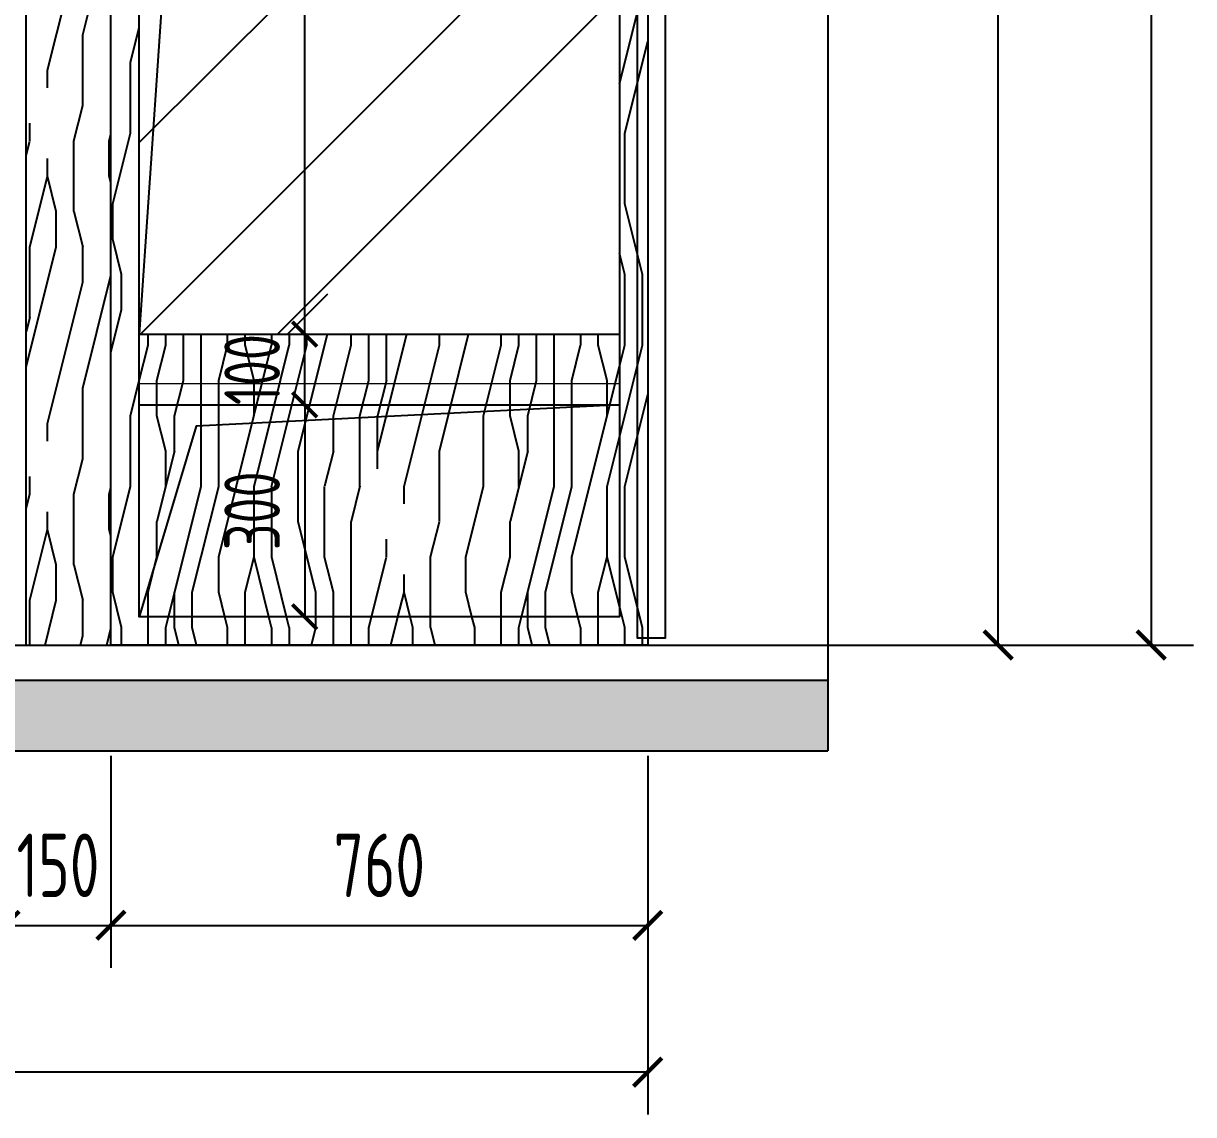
# Model space of a CAD drawing. Header units: millimetres. Extents: x 84706 to 149902, y -6776 to 26155.
# Drawn here: x 125483 to 127140, y 161 to 1706 of the extents above; entities that cross this region are included whole.
import ezdxf

# ---------------------------------------------------------------- set-up
doc = ezdxf.new("R2010")
doc.units = ezdxf.units.MM
doc.layers.get('Defpoints').update_dxf_attribs({"color": 250})
for name, color, linetype in [('DD2-【地坪造型线】Floor', 251, 'Continuous'), ('EE1-【立面造型线（近看）】Elevation modelling line', 144, 'Continuous'), ('EE5-【立面楼板、墙体】Eloorslab_wall', 150, 'Continuous'), ('EE7-【立面填充】Hatch', 250, 'Continuous'), ('EE8-【立面完成线】Finish', 20, 'Continuous'), ('EL-立面造型', 30, 'Continuous'), ('PM2-【门】Door', 148, 'Continuous'), ('PM3-【门套】Casing', 144, 'Continuous')]:
    doc.layers.add(name, color=color, linetype=linetype)
doc.layers.add('RC-Modelling【天花造型】', color=30, linetype='Continuous', lineweight=0)
doc.styles.add('XZC', font='SIMPLEX.SHX', dxfattribs={"width": 0.7, "bigfont": 'hztxt.shx'})
doc.styles.add('尺寸标注', font='ARCHS.SHX', dxfattribs={"width": 0.8})
doc.linetypes.add('LED_LINE', pattern='A,12.7,-5.08,["LED",XZC,S=2.54,R=0,X=-2.54,Y=-1.27],-6.35', length=24.13)
doc.dimstyles.new('海龙1：25', dxfattribs={"dimscale": 25, "dimtxt": 2.25, "dimasz": 1, "dimexe": 1.5, "dimexo": 1, "dimgap": 1, "dimtad": 1, "dimdec": 0, "dimrnd": 5, "dimdsep": 46, "dimtxsty": '尺寸标注', "dimblk": 'ARCHTICK', "dimblk1": 'ARCHTICK', "dimblk2": 'ARCHTICK', "dimcen": 1, "dimclrd": 44, "dimclre": 44, "dimclrt": 2, "dimadec": 0, "dimazin": 0, "dimtfac": 1, "dimtdec": 0, "dimtix": 1, "dimtmove": 2, "dimatfit": 3, "dimldrblk": 'hl_arrow2', "dimfxl": 0, "dimarcsym": 0})
pattern_1 = [(90, (-427.85, 0), (-500, 3e-14), [100, -150, 50, -200]), (90, (-440.35, 350), (-500, 3e-14), [100, -400]), (90, (-465.35, 300), (-500, 3e-14), [50, -450]), (90, (-477.85, 25), (-500, 3e-14), [25, -350, 25, -100]), (90, (-502.85, 200), (-500, 3e-14), [100, -150, 25, -225]), (90, (-515.35, 75), (-500, 3e-14), [75, -425]), (90, (-527.85, 200), (-500, 3e-14), [150, -350]), (90, (-540.35, 50), (-500, 3e-14), [100, -400]), (90, (-552.85, 250), (-500, 3e-14), [250, -250]), (90, (-577.85, 100), (-500, 3e-14), [50, -150, 100, -200]), (90, (-590.35, 450), (-500, 3e-14), [100, -400]), (90, (-602.85, 350), (-500, 3e-14), [50, -450]), (90, (-615.35, 250), (-500, 3e-14), [50, -450]), (90, (-627.85, 1e-14), (-500, 3e-14), [100, -400]), (90, (-640.35, 250), (-500, 3e-14), [100, -400]), (90, (-665.35, 250), (-500, 3e-14), [100, -100, 100, -200]), (90, (-690.35, 150), (-500, 3e-14), [50, -250, 100, -100]), (90, (-702.85, 250), (-500, 3e-14), [150, -350]), (90, (-727.85, 250), (-500, 3e-14), [100, -400]), (90, (-740.35, 50), (-500, 3e-14), [150, -200, 50, -100]), (90, (-765.35, 50), (-500, 3e-14), [250, -250]), (90, (-777.85, 350), (-500, 3e-14), [50, -450]), (90, (-790.35, 200), (-500, 3e-14), [100, -400]), (90, (-802.85, 100), (-500, 3e-14), [50, -200, 50, -200]), (90, (-815.35, 50), (-500, 3e-14), [50, -150, 100, -200]), (90, (-827.85, 150), (-500, 3e-14), [50, -250, 50, -150]), (90, (-840.35, 250), (-500, 3e-14), [150, -350]), (90, (-865.35, 50), (-500, 3e-14), [100, -400]), (90, (-877.85, 300), (-500, 3e-14), [50, -450]), (90, (-890.35, 400), (-500, 3e-14), [50, -450]), (104.03624, (-465.35, 350), (2e-08, 500), [51.5, -2010.0528]), (104.03624, (-577.85, 400), (2e-08, 500), [51.5, -2010.0528]), (104.03624, (-877.85, 350), (2e-08, 500), [51.5, -2010.0528]), (104.03624, (-690.35, 200), (2e-08, 500), [51.5, -2010.0528]), (104.03624, (-765.35, 300), (2e-08, 500), [51.5, -2010.0528]), (104.03624, (-727.85, 350), (2e-08, 500), [51.5, -2010.0528]), (104.03624, (-815.35, 100), (2e-08, 500), [51.5, -2010.0528]), (104.03624, (-790.35, 300), (2e-08, 500), [51.5, -2010.0528]), (104.03624, (-602.85, 400), (2e-08, 500), [103, -1958.5528]), (104.03624, (-640.35, 350), (2e-08, 500), [103, -1958.5528]), (104.03624, (-665.35, 350), (2e-08, 500), [103, -1958.5528]), (255.96376, (-502.85, 200), (2e-08, -500), [51.5, -103, 51.5, -1855.5528]), (255.96376, (-577.85, 100), (2e-08, -500), [51.5, -2010.0528]), (255.96376, (-802.85, 100), (2e-08, -500), [103, -1958.5528]), (284.03624, (-440.35, 350), (-2e-08, -500), [51.5, -2010.0528]), (75.96376, (-440.35, 450), (-2e-08, 500), [51.5, -2010.0528]), (75.96376, (-615.35, 300), (-2e-08, 500), [51.5, -2010.0528]), (75.96376, (-702.85, 400), (-2e-08, 500), [51.5, -2010.0528]), (75.96376, (-740.35, 200), (-2e-08, 500), [51.5, -2010.0528]), (75.96376, (-802.85, 150), (-2e-08, 500), [51.5, -2010.0528]), (75.96376, (-827.85, 200), (-2e-08, 500), [51.5, -2010.0528]), (75.96376, (-740.35, 200), (-2e-08, 500), [51.5, -2010.0528]), (75.96376, (-815.35, 350), (-2e-08, 500), [206, -1855.5528]), (75.96376, (-477.85, 50), (-2e-08, 500), [206, -1855.5528]), (75.96376, (-515.35, 100), (-2e-08, 500), [206, -1855.5528]), (75.96376, (-540.35, 150), (-2e-08, 500), [51.5, -103, 103, -1804.0528]), (75.96376, (-577.85, 150), (-2e-08, 500), [103, -103, 103, -1752.5528]), (75.96376, (-627.85, 100), (-2e-08, 500), [206, -1855.5528]), (75.96376, (-665.35, 50), (-2e-08, 500), [206, -1855.5528]), (75.96376, (-690.35, 50), (-2e-08, 500), [206, -1855.5528]), (75.96376, (-840.35, 400), (-2e-08, 500), [51.5, -2010.0528]), (75.96377, (-890.35, 450), (-0.0001, 500), [103, -1958.5528]), (75.96377, (-865.35, 150), (-0.0001, 500), [103, -1958.5528]), (75.96376, (-427.85, 100), (-9e-06, 500), [206, -1855.5528]), (75.96376, (-777.85, 400), (-9e-06, 500), [154.5, -1907.0528]), (75.96376, (-740.35, 450), (-9e-06, 500), [309, -1752.5528])]

# ---------------------------------------------------------------- blocks, each defined once
blk = doc.blocks.new('juuyk')
at = {"layer": 'DD2-【地坪造型线】Floor'}
h = blk.add_hatch(dxfattribs=at)
h.set_pattern_fill('AR-RROOF', color=250, scale=20, angle=45)
h.set_pattern_definition([(45, (-427.85, 0), (431.0523, 1149.4728), [7620, -1016, 2540, -508]), (45, (-129.7, 657.35), (-836.96, 118.5394), [1524, -167.64, 3048, -381]), (45, (-553.57, 484.93), (1627.2224, 2108.5641), [4064, -711.2, 2032, -508])])
h.paths.add_polyline_path([(129175.4, 23856.7), (128495.4, 23856.7), (128495.4, 22676.7), (129175.4, 22676.7)])
at = {"layer": 'EE1-【立面造型线（近看）】Elevation modelling line'}
h = blk.add_hatch(dxfattribs=at)
h.set_pattern_fill('木纹面5', color=250, scale=500, angle=90, double=1, pattern_type=2)
h.set_pattern_definition(pattern_1)
h.paths.add_polyline_path([(129215.4, 24636.7), (128455.4, 24636.7), (128455.4, 22236.7), (129215.4, 22236.7)])
h.paths.add_polyline_path([(129175.4, 22276.7), (128495.4, 22276.7), (128495.4, 24596.7), (128835.4, 24596.7), (129175.4, 24596.7), (129175.4, 24096.7)], flags=16)
h.paths.add_polyline_path([(129075.4, 23746.7), (128595.4, 23746.7), (128595.4, 23856.7), (129075.4, 23856.7)], flags=0)
h.paths.add_polyline_path([(128835.4, 24096.7), (128495.4, 24346.7), (128835.4, 24596.7), (129175.4, 24346.7)], flags=0)
h = blk.add_hatch(dxfattribs=at)
h.set_pattern_fill('木纹面5', color=250, scale=500, angle=90, double=1, pattern_type=2)
h.set_pattern_definition(pattern_1)
h.paths.add_polyline_path([(129175.4, 22676.7), (128495.4, 22676.7), (128495.4, 22276.7), (129175.4, 22276.7)])
at = {"layer": 'EL-立面造型'}
for p, q in [((128495.4, 22676.7), (129175.4, 22676.7)), ((128495.4, 22576.7), (129175.4, 22576.7))]:
    blk.add_line(p, q, dxfattribs=at)
for points in [[(128455.4, 24636.7), (129215.4, 24636.7), (129215.4, 22236.7), (128455.4, 22236.7)], [(128495.4, 24596.7), (129175.4, 24596.7), (129175.4, 22276.7), (128495.4, 22276.7)]]:
    blk.add_lwpolyline(points, close=True, dxfattribs=at)
at = {"layer": 'EL-立面造型', "color": 12}
for points in [[(129175.4, 23856.7), (128568.4, 23748.3), (128495.4, 22676.7)], [(129175.4, 22576.7), (128575.9, 22546.5), (128495.4, 22276.7)]]:
    blk.add_lwpolyline(points, dxfattribs=at)
at = {"layer": 'RC-Modelling【天花造型】', "color": 1, "linetype": 'LED_LINE', "ltscale": 0.5}
blk.add_line((128495.4, 22606.7), (129175.4, 22606.7), dxfattribs=at)
blk = doc.blocks.new('*U1041')
at = {"layer": 'EE7-【立面填充】Hatch'}
h = blk.add_hatch(dxfattribs=at)
h.set_pattern_fill('YPSGT-钢筋混凝土', color=256, scale=200, pattern_type=2)
h.set_pattern_definition([(45, (0, -1100), (-28.284271, 28.284271), []), (50, (0, -1100), (143.45204, -12.550436), [15, -165]), (355, (0, -1100), (-27.75027, 150.43842), [12, -132]), (100.4514, (11.95, -1101.05), (115.70187, 137.8879), [12.74804, -140.22842]), (46.1842, (0, -1060), (213.44822, -33.1038), [22.5, -247.5]), (96.6356, (17.79, -1062.76), (186.93254, 194.82358), [19.12206, -210.3426]), (351.1842, (0, -1060), (186.9324, 194.82373), [18, -198]), (21, (20, -1070), (119.38141, -80.523786), [15, -165]), (326, (20, -1070), (48.66306, 145.03), [12, -132]), (71.4514, (29.95, -1076.71), (168.04452, 64.5061), [12.74804, -140.22842]), (37.5, (0, -1100), (2.431971, 66.578771), [0, -130.4, 0, -134, 0, -132.5]), (7.5, (0, -1100), (52.613907, 78.882342), [0, -76.4, 0, -127.4, 0, -50.5]), (327.5, (-44.6, -1100), (106.764487, -4.510974), [0, -50, 0, -156, 0, -207]), (317.5, (-64.6, -1100), (116.637234, 20.020996), [0, -65, 0, -103.6, 0, -147])])
h.paths.add_polyline_path([(143984.9, -87029), (143984.9, -87129), (150979.9, -87129), (150979.9, -87029)])
blk.add_line((144254.9, -86969), (144214.9, -86969))
at = {"layer": 'EE5-【立面楼板、墙体】Eloorslab_wall'}
for p, q in [((143984.9, -86979), (143984.9, -87029)), ((150979.9, -87029), (143984.9, -87029)), ((143984.9, -87029), (143984.9, -87129)), ((150979.9, -87129), (143984.9, -87129))]:
    blk.add_line(p, q, dxfattribs=at)
at = {"layer": 'EE8-【立面完成线】Finish'}
blk.add_line((150739.9, -86979), (143984.9, -86979), dxfattribs=at)
at = {"layer": 'PM2-【门】Door'}
blk.add_lwpolyline([(144214.9, -84599), (144254.9, -84599), (144254.9, -86969), (144214.9, -86969)], close=True, dxfattribs=at)
at = {"layer": 'PM3-【门套】Casing'}
for p, q in [((143984.9, -84609), (143984.9, -86979)), ((144239.9, -86969), (144239.9, -86979))]:
    blk.add_line(p, q, dxfattribs=at)
blk = doc.blocks.new('_ArchTick')
at = {"color": 2, "linetype": 'ByBlock', "const_width": 0.15}
blk.add_lwpolyline([(-0.5, -0.5), (0.5, 0.5)], dxfattribs=at)
blk = doc.blocks.new('*D893')
at = {"layer": 'Defpoints', "color": 0, "transparency": 16777216}
for p in [(125457.4, 825.7), (125607.4, 825.7), (125607.4, 428.8)]:
    blk.add_point(p, dxfattribs=at)
at = {"layer": 'EE1-【立面造型线（近看）】Elevation modelling line', "color": 44, "lineweight": -2, "transparency": 16777216}
for p, q in [((125457.4, 668.8), (125457.4, 368.8)), ((125607.4, 668.8), (125607.4, 368.8)), ((125457.4, 428.8), (125417.4, 428.8)), ((125457.4, 428.8), (125607.4, 428.8)), ((125607.4, 428.8), (125647.4, 428.8))]:
    blk.add_line(p, q, dxfattribs=at)
at = {"layer": 'EE1-【立面造型线（近看）】Elevation modelling line', "color": 44, "lineweight": -2, "transparency": 16777216, "xscale": 40, "yscale": 40, "zscale": 40}
blk.add_blockref('_ArchTick', (125457.4, 428.8), dxfattribs=at)
at = {"layer": 'EE1-【立面造型线（近看）】Elevation modelling line', "color": 44, "lineweight": -2, "transparency": 16777216, "xscale": 40, "yscale": 40, "zscale": 40, "rotation": 180}
blk.add_blockref('_ArchTick', (125607.4, 428.8), dxfattribs=at)
at = {"layer": 'EE1-【立面造型线（近看）】Elevation modelling line', "color": 2, "transparency": 16777216, "insert": (125532.4, 513.8), "char_height": 90, "attachment_point": 5, "style": '尺寸标注'}
blk.add_mtext('150', dxfattribs=at)
blk = doc.blocks.new('hl_arrow2')
at = {"color": 2}
blk.add_line((-0.221, 0), (-1, 0), dxfattribs=at)
blk.add_lwpolyline([(-0.221, 0), (-0.861, -0.689), (-0.654, -0.862), (0, 0), (-0.654, 0.862), (-0.861, 0.689)], close=True, dxfattribs=at)
for points in [[(-0.861, 0.689), (-0.654, 0.862), (-0.221, 0), (0, 0)], [(-0.861, -0.689), (-0.654, -0.862), (-0.221, 0), (0, 0)]]:
    blk.add_solid(points, dxfattribs=at)
blk = doc.blocks.new('*D894')
at = {"layer": 'Defpoints', "color": 0, "transparency": 16777216}
for p in [(125607.4, 825.7), (126367.4, 825.7), (126367.4, 428.8)]:
    blk.add_point(p, dxfattribs=at)
at = {"layer": 'EE1-【立面造型线（近看）】Elevation modelling line', "color": 44, "lineweight": -2, "transparency": 16777216}
for p, q in [((125607.4, 668.8), (125607.4, 368.8)), ((126367.4, 668.8), (126367.4, 368.8)), ((125607.4, 428.8), (126367.4, 428.8))]:
    blk.add_line(p, q, dxfattribs=at)
at = {"layer": 'EE1-【立面造型线（近看）】Elevation modelling line', "color": 44, "lineweight": -2, "transparency": 16777216, "xscale": 40, "yscale": 40, "zscale": 40, "rotation": 180}
blk.add_blockref('_ArchTick', (125607.4, 428.8), dxfattribs=at)
at = {"layer": 'EE1-【立面造型线（近看）】Elevation modelling line', "color": 44, "lineweight": -2, "transparency": 16777216, "xscale": 40, "yscale": 40, "zscale": 40}
blk.add_blockref('_ArchTick', (126367.4, 428.8), dxfattribs=at)
at = {"layer": 'EE1-【立面造型线（近看）】Elevation modelling line', "color": 2, "transparency": 16777216, "insert": (125987.4, 513.8), "char_height": 90, "attachment_point": 5, "style": '尺寸标注'}
blk.add_mtext('760', dxfattribs=at)
blk = doc.blocks.new('*D875')
at = {"layer": 'Defpoints', "color": 0, "transparency": 16777216}
for p in [(119867.4, 825.7), (126367.4, 825.7), (119867.4, 220.9)]:
    blk.add_point(p, dxfattribs=at)
at = {"layer": 'EE1-【立面造型线（近看）】Elevation modelling line', "color": 44, "lineweight": -2, "transparency": 16777216}
for p, q in [((119867.4, 460.9), (119867.4, 160.9)), ((126367.4, 460.9), (126367.4, 160.9)), ((126367.4, 220.9), (119867.4, 220.9))]:
    blk.add_line(p, q, dxfattribs=at)
at = {"layer": 'EE1-【立面造型线（近看）】Elevation modelling line', "color": 44, "lineweight": -2, "transparency": 16777216, "xscale": 40, "yscale": 40, "zscale": 40, "rotation": 180}
blk.add_blockref('_ArchTick', (119867.4, 220.9), dxfattribs=at)
at = {"layer": 'EE1-【立面造型线（近看）】Elevation modelling line', "color": 44, "lineweight": -2, "transparency": 16777216, "xscale": 40, "yscale": 40, "zscale": 40}
blk.add_blockref('_ArchTick', (126367.4, 220.9), dxfattribs=at)
at = {"layer": 'EE1-【立面造型线（近看）】Elevation modelling line', "color": 2, "transparency": 16777216, "insert": (123117.4, 305.9), "char_height": 90, "attachment_point": 5, "style": '尺寸标注'}
blk.add_mtext('6500', dxfattribs=at)
blk = doc.blocks.new('*D899')
at = {"layer": 'Defpoints', "color": 0, "transparency": 16777216}
for p in [(126367.4, 3225.7), (126863.6, 3225.7), (126367.4, 825.7)]:
    blk.add_point(p, dxfattribs=at)
at = {"layer": 'EE1-【立面造型线（近看）】Elevation modelling line', "color": 44, "lineweight": -2, "transparency": 16777216}
for p, q in [((126623.6, 3225.7), (126923.6, 3225.7)), ((126863.6, 825.7), (126863.6, 3225.7)), ((126623.6, 825.7), (126923.6, 825.7))]:
    blk.add_line(p, q, dxfattribs=at)
at = {"layer": 'EE1-【立面造型线（近看）】Elevation modelling line', "color": 44, "lineweight": -2, "transparency": 16777216, "xscale": 40, "yscale": 40, "zscale": 40}
for p, rotation in [((126863.6, 3225.7), 90), ((126863.6, 825.7), 270)]:
    blk.add_blockref('_ArchTick', p, dxfattribs=dict(at, rotation=rotation))
at = {"layer": 'EE1-【立面造型线（近看）】Elevation modelling line', "color": 2, "transparency": 16777216, "insert": (126778.6, 2025.7), "char_height": 90, "attachment_point": 5, "rotation": 90, "style": '尺寸标注'}
blk.add_mtext('2400', dxfattribs=at)
blk = doc.blocks.new('*D876')
at = {"layer": 'Defpoints', "color": 0, "transparency": 16777216}
for p in [(126367.4, 3525.7), (126367.4, 825.7), (127080.3, 825.7)]:
    blk.add_point(p, dxfattribs=at)
at = {"layer": 'EE1-【立面造型线（近看）】Elevation modelling line', "color": 44, "lineweight": -2, "transparency": 16777216}
for p, q in [((126840.3, 3525.7), (127140.3, 3525.7)), ((127080.3, 3525.7), (127080.3, 825.7)), ((126840.3, 825.7), (127140.3, 825.7))]:
    blk.add_line(p, q, dxfattribs=at)
at = {"layer": 'EE1-【立面造型线（近看）】Elevation modelling line', "color": 44, "lineweight": -2, "transparency": 16777216, "xscale": 40, "yscale": 40, "zscale": 40}
for p, rotation in [((127080.3, 3525.7), 90), ((127080.3, 825.7), 270)]:
    blk.add_blockref('_ArchTick', p, dxfattribs=dict(at, rotation=rotation))
at = {"layer": 'EE1-【立面造型线（近看）】Elevation modelling line', "color": 2, "transparency": 16777216, "insert": (126995.3, 2175.7), "char_height": 90, "attachment_point": 5, "rotation": 90, "style": '尺寸标注'}
blk.add_mtext('2700', dxfattribs=at)
blk = doc.blocks.new('*D872')
at = {"layer": 'Defpoints', "color": 0, "transparency": 16777216}
for p in [(125662.4, 1265.7), (125881.7, 1265.7), (125662.4, 1165.7)]:
    blk.add_point(p, dxfattribs=at)
at = {"layer": 'EE1-【立面造型线（近看）】Elevation modelling line', "color": 44, "lineweight": -2, "transparency": 16777216}
for p, q in [((125881.7, 1265.7), (125881.7, 1300.7)), ((125706.7, 1265.7), (125934.2, 1265.7)), ((125881.7, 1165.7), (125881.7, 1265.7)), ((125706.7, 1165.7), (125934.2, 1165.7)), ((125881.7, 1165.7), (125881.7, 1130.7))]:
    blk.add_line(p, q, dxfattribs=at)
at = {"layer": 'EE1-【立面造型线（近看）】Elevation modelling line', "color": 44, "lineweight": -2, "transparency": 16777216, "xscale": 35, "yscale": 35, "zscale": 35}
for p, rotation in [((125881.7, 1265.7), 270), ((125881.7, 1165.7), 90)]:
    blk.add_blockref('_ArchTick', p, dxfattribs=dict(at, rotation=rotation))
at = {"layer": 'EE1-【立面造型线（近看）】Elevation modelling line', "color": 2, "transparency": 16777216, "insert": (125807.3, 1215.7), "char_height": 78.75, "attachment_point": 5, "rotation": 90, "style": '尺寸标注'}
blk.add_mtext('100', dxfattribs=at)
blk = doc.blocks.new('*D880')
at = {"layer": 'Defpoints', "color": 0, "transparency": 16777216}
for p in [(125747.4, 2445.7), (125881.7, 2445.7), (125662.4, 1265.7)]:
    blk.add_point(p, dxfattribs=at)
at = {"layer": 'EE1-【立面造型线（近看）】Elevation modelling line', "color": 44, "lineweight": -2, "transparency": 16777216}
for p, q in [((125782.4, 2445.7), (125934.2, 2445.7)), ((125881.7, 1265.7), (125881.7, 2445.7)), ((125706.7, 1265.7), (125934.2, 1265.7))]:
    blk.add_line(p, q, dxfattribs=at)
at = {"layer": 'EE1-【立面造型线（近看）】Elevation modelling line', "color": 44, "lineweight": -2, "transparency": 16777216, "xscale": 35, "yscale": 35, "zscale": 35}
for p, rotation in [((125881.7, 2445.7), 90), ((125881.7, 1265.7), 270)]:
    blk.add_blockref('_ArchTick', p, dxfattribs=dict(at, rotation=rotation))
at = {"layer": 'EE1-【立面造型线（近看）】Elevation modelling line', "color": 2, "transparency": 16777216, "insert": (125807.3, 1855.7), "char_height": 78.75, "attachment_point": 5, "rotation": 90, "style": '尺寸标注'}
blk.add_mtext('1180', dxfattribs=at)
blk = doc.blocks.new('*D885')
at = {"layer": 'Defpoints', "color": 0, "transparency": 16777216}
for p in [(125662.4, 1165.7), (125881.7, 865.7), (126030.2, 865.7)]:
    blk.add_point(p, dxfattribs=at)
at = {"layer": 'EE1-【立面造型线（近看）】Elevation modelling line', "color": 44, "lineweight": -2, "transparency": 16777216}
for p, q in [((125706.7, 1165.7), (125934.2, 1165.7)), ((125881.7, 1165.7), (125881.7, 865.7)), ((125995.2, 865.7), (125829.2, 865.7))]:
    blk.add_line(p, q, dxfattribs=at)
at = {"layer": 'EE1-【立面造型线（近看）】Elevation modelling line', "color": 44, "lineweight": -2, "transparency": 16777216, "xscale": 35, "yscale": 35, "zscale": 35}
for p, rotation in [((125881.7, 1165.7), 90), ((125881.7, 865.7), 270)]:
    blk.add_blockref('_ArchTick', p, dxfattribs=dict(at, rotation=rotation))
at = {"layer": 'EE1-【立面造型线（近看）】Elevation modelling line', "color": 2, "transparency": 16777216, "insert": (125807.3, 1015.7), "char_height": 78.75, "attachment_point": 5, "rotation": 90, "style": '尺寸标注'}
blk.add_mtext('300', dxfattribs=at)

msp = doc.modelspace()

# ---------------------------------------------------------------- hatches: boundary and pattern name
at = {"layer": 'EE1-【立面造型线（近看）】Elevation modelling line'}
h = msp.add_hatch(dxfattribs=at)
h.set_pattern_fill('木纹面5', color=250, scale=500, angle=90, double=1, pattern_type=2)
h.set_pattern_definition([(90, (67.2, -21411), (-500, 3e-14), [100, -150, 50, -200]), (90, (54.7, -21061), (-500, 3e-14), [100, -400]), (90, (29.7, -21111), (-500, 3e-14), [50, -450]), (90, (17.2, -21386), (-500, 3e-14), [25, -350, 25, -100]), (90, (-7.8, -21211), (-500, 3e-14), [100, -150, 25, -225]), (90, (-20.3, -21336), (-500, 3e-14), [75, -425]), (90, (-32.8, -21211), (-500, 3e-14), [150, -350]), (90, (-45.3, -21361), (-500, 3e-14), [100, -400]), (90, (-57.8, -21161), (-500, 3e-14), [250, -250]), (90, (-82.8, -21311), (-500, 3e-14), [50, -150, 100, -200]), (90, (-95.3, -20961), (-500, 3e-14), [100, -400]), (90, (-107.8, -21061), (-500, 3e-14), [50, -450]), (90, (-120.3, -21161), (-500, 3e-14), [50, -450]), (90, (-132.8, -21411), (-500, 3e-14), [100, -400]), (90, (-145.3, -21161), (-500, 3e-14), [100, -400]), (90, (-170.3, -21161), (-500, 3e-14), [100, -100, 100, -200]), (90, (-195.3, -21261), (-500, 3e-14), [50, -250, 100, -100]), (90, (-207.8, -21161), (-500, 3e-14), [150, -350]), (90, (-232.8, -21161), (-500, 3e-14), [100, -400]), (90, (-245.3, -21361), (-500, 3e-14), [150, -200, 50, -100]), (90, (-270.3, -21361), (-500, 3e-14), [250, -250]), (90, (-282.8, -21061), (-500, 3e-14), [50, -450]), (90, (-295.3, -21211), (-500, 3e-14), [100, -400]), (90, (-307.8, -21311), (-500, 3e-14), [50, -200, 50, -200]), (90, (-320.3, -21361), (-500, 3e-14), [50, -150, 100, -200]), (90, (-332.8, -21261), (-500, 3e-14), [50, -250, 50, -150]), (90, (-345.3, -21161), (-500, 3e-14), [150, -350]), (90, (-370.3, -21361), (-500, 3e-14), [100, -400]), (90, (-382.8, -21111), (-500, 3e-14), [50, -450]), (90, (-395.3, -21011), (-500, 3e-14), [50, -450]), (104.03624, (29.72, -21061), (2e-08, 500), [51.5, -2010.0528]), (104.03624, (-82.78, -21011), (2e-08, 500), [51.5, -2010.0528]), (104.03624, (-382.78, -21061), (2e-08, 500), [51.5, -2010.0528]), (104.03624, (-195.28, -21211), (2e-08, 500), [51.5, -2010.0528]), (104.03624, (-270.28, -21111), (2e-08, 500), [51.5, -2010.0528]), (104.03624, (-232.78, -21061), (2e-08, 500), [51.5, -2010.0528]), (104.03624, (-320.28, -21311), (2e-08, 500), [51.5, -2010.0528]), (104.03624, (-295.28, -21111), (2e-08, 500), [51.5, -2010.0528]), (104.03624, (-107.78, -21011), (2e-08, 500), [103, -1958.5528]), (104.03624, (-145.28, -21061), (2e-08, 500), [103, -1958.5528]), (104.03624, (-170.28, -21061), (2e-08, 500), [103, -1958.5528]), (255.96376, (-7.78, -21211), (2e-08, -500), [51.5, -103, 51.5, -1855.5528]), (255.96376, (-82.78, -21311), (2e-08, -500), [51.5, -2010.0528]), (255.96376, (-307.78, -21311), (2e-08, -500), [103, -1958.5528]), (284.03624, (54.72, -21061), (-2e-08, -500), [51.5, -2010.0528]), (75.96376, (54.72, -20961), (-2e-08, 500), [51.5, -2010.0528]), (75.96376, (-120.28, -21111), (-2e-08, 500), [51.5, -2010.0528]), (75.96376, (-207.78, -21011), (-2e-08, 500), [51.5, -2010.0528]), (75.96376, (-245.28, -21211), (-2e-08, 500), [51.5, -2010.0528]), (75.96376, (-307.78, -21261), (-2e-08, 500), [51.5, -2010.0528]), (75.96376, (-332.78, -21211), (-2e-08, 500), [51.5, -2010.0528]), (75.96376, (-245.28, -21211), (-2e-08, 500), [51.5, -2010.0528]), (75.96376, (-320.28, -21061), (-2e-08, 500), [206, -1855.5528]), (75.96376, (17.22, -21361), (-2e-08, 500), [206, -1855.5528]), (75.96376, (-20.28, -21311), (-2e-08, 500), [206, -1855.5528]), (75.96376, (-45.28, -21261), (-2e-08, 500), [51.5, -103, 103, -1804.0528]), (75.96376, (-82.78, -21261), (-2e-08, 500), [103, -103, 103, -1752.5528]), (75.96376, (-132.78, -21311), (-2e-08, 500), [206, -1855.5528]), (75.96376, (-170.28, -21361), (-2e-08, 500), [206, -1855.5528]), (75.96376, (-195.28, -21361), (-2e-08, 500), [206, -1855.5528]), (75.96376, (-345.28, -21011), (-2e-08, 500), [51.5, -2010.0528]), (75.96377, (-395.28, -20961), (-0.0001, 500), [103, -1958.5528]), (75.96377, (-370.28, -21261), (-0.0001, 500), [103, -1958.5528]), (75.96376, (67.22, -21311), (-9e-06, 500), [206, -1855.5528]), (75.96376, (-282.78, -21011), (-9e-06, 500), [154.5, -1907.0528]), (75.96376, (-245.28, -20961), (-9e-06, 500), [309, -1752.5528])])
h.paths.add_polyline_path([(125607.4, 3225.7), (125597.4, 3225.7), (125597.4, 3235.7), (125587.4, 3235.7), (125587.4, 3225.7), (125487.4, 3225.7), (125487.4, 825.7), (125607.4, 825.7)])

# ---------------------------------------------------------------- linework, layer by layer
for p, q in [((125487.4, 825.7), (125487.4, 3225.7)), ((125607.4, 825.7), (125607.4, 3225.7))]:
    msp.add_line(p, q, dxfattribs=at)

# ---------------------------------------------------------------- block references
at = {"xscale": -1}
msp.add_blockref('*U1041', (270607.3, 87804.7), dxfattribs=at)
at = {"layer": 'EE1-【立面造型线（近看）】Elevation modelling line'}
msp.add_blockref('juuyk', (-2848, -21411), dxfattribs=at)

# ---------------------------------------------------------------- dimensions: what is measured, and where the dimension line sits
for base, p1, p2, override, picture, middle in [((127080.3, 825.7), (126367.4, 3525.7), (126367.4, 825.7), {"dimscale": 40, "dimfxl": 6}, '*D876', (126995.3, 2175.7)), ((126863.6, 3225.7), (126367.4, 825.7), (126367.4, 3225.7), {"dimscale": 40, "dimfxl": 6}, '*D899', (126778.6, 2025.7)), ((125881.7, 2445.7), (125662.4, 1265.7), (125747.4, 2445.7), {"dimscale": 35}, '*D880', (125807.3, 1855.7)), ((125881.7, 1265.7), (125662.4, 1165.7), (125662.4, 1265.7), {"dimscale": 35}, '*D872', (125807.3, 1215.7)), ((125881.7, 865.7), (125662.4, 1165.7), (126030.2, 865.7), {"dimscale": 35}, '*D885', (125807.3, 1015.7))]:
    dim = msp.add_linear_dim(base=base, p1=p1, p2=p2, angle=90, dimstyle='海龙1：25', override=override, dxfattribs=at)
    dim.commit()
    dim.dimension.update_dxf_attribs({"geometry": picture, "text_midpoint": middle})
for base, p1, p2, picture, middle in [((119867.4, 220.9), (126367.4, 825.7), (119867.4, 825.7), '*D875', (123117.4, 305.9)), ((125607.4, 428.8), (125457.4, 825.7), (125607.4, 825.7), '*D893', (125532.4, 513.8)), ((126367.4, 428.8), (125607.4, 825.7), (126367.4, 825.7), '*D894', (125987.4, 513.8))]:
    dim = msp.add_linear_dim(base=base, p1=p1, p2=p2, dimstyle='海龙1：25', override={"dimscale": 40, "dimfxl": 6}, dxfattribs=at)
    dim.commit()
    dim.dimension.update_dxf_attribs({"geometry": picture, "text_midpoint": middle})

doc.saveas('drawing.dxf')
